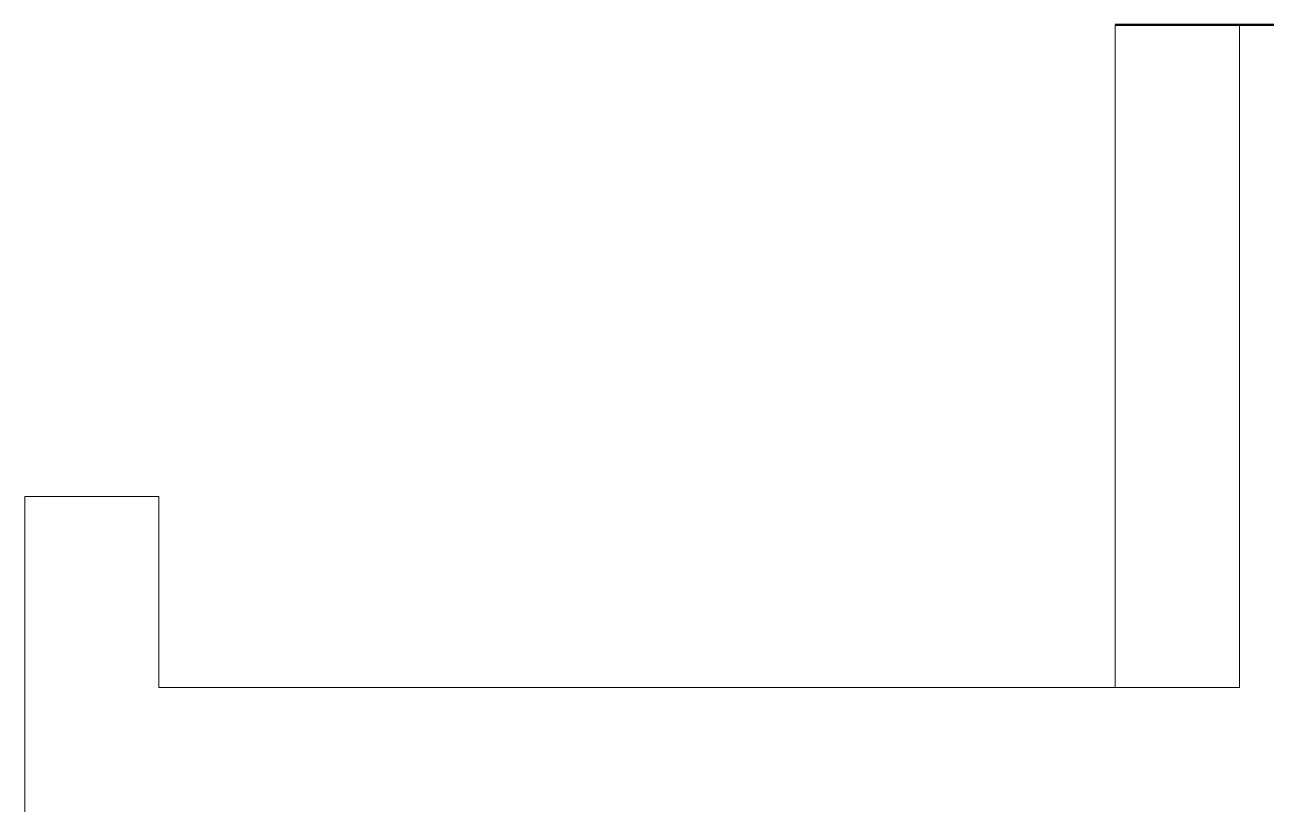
# Model space of a CAD drawing. Header units: centimetres. Extents: x 56177 to 99483, y 493 to 15482.
# Drawn here: x 85355 to 91845, y 11405 to 15482 of the extents above; entities that cross this region are included whole.
import ezdxf

# ---------------------------------------------------------------- set-up
doc = ezdxf.new("R2010")
doc.units = ezdxf.units.CM
doc.header["$MEASUREMENT"] = 0
doc.layers.add('0.12 MOBILIARIO BLOQUES', color=251, linetype='Continuous', lineweight=13, true_color=0x616161)
doc.layers.add('0.5 MUROS', color=1, linetype='Continuous', lineweight=50)

msp = doc.modelspace()

# ---------------------------------------------------------------- linework, layer by layer
at = {"layer": '0.12 MOBILIARIO BLOQUES'}
for p, q in [((91055.39, 12015.35), (91055.39, 15481.6)), ((91705.39, 15481.6), (91705.39, 12015.35)), ((86055.39, 13015.35), (85355.39, 13015.35)), ((85355.39, 13015.35), (85355.39, 10315.35)), ((86055.39, 13015.35), (86055.39, 12015.35)), ((91705.39, 12015.35), (86055.39, 12015.35))]:
    msp.add_line(p, q, dxfattribs=at)
at = {"layer": '0.5 MUROS', "ltscale": 10}
msp.add_line((91055.39, 15481.6), (93055.39, 15481.6), dxfattribs=at)

doc.saveas('drawing.dxf')
